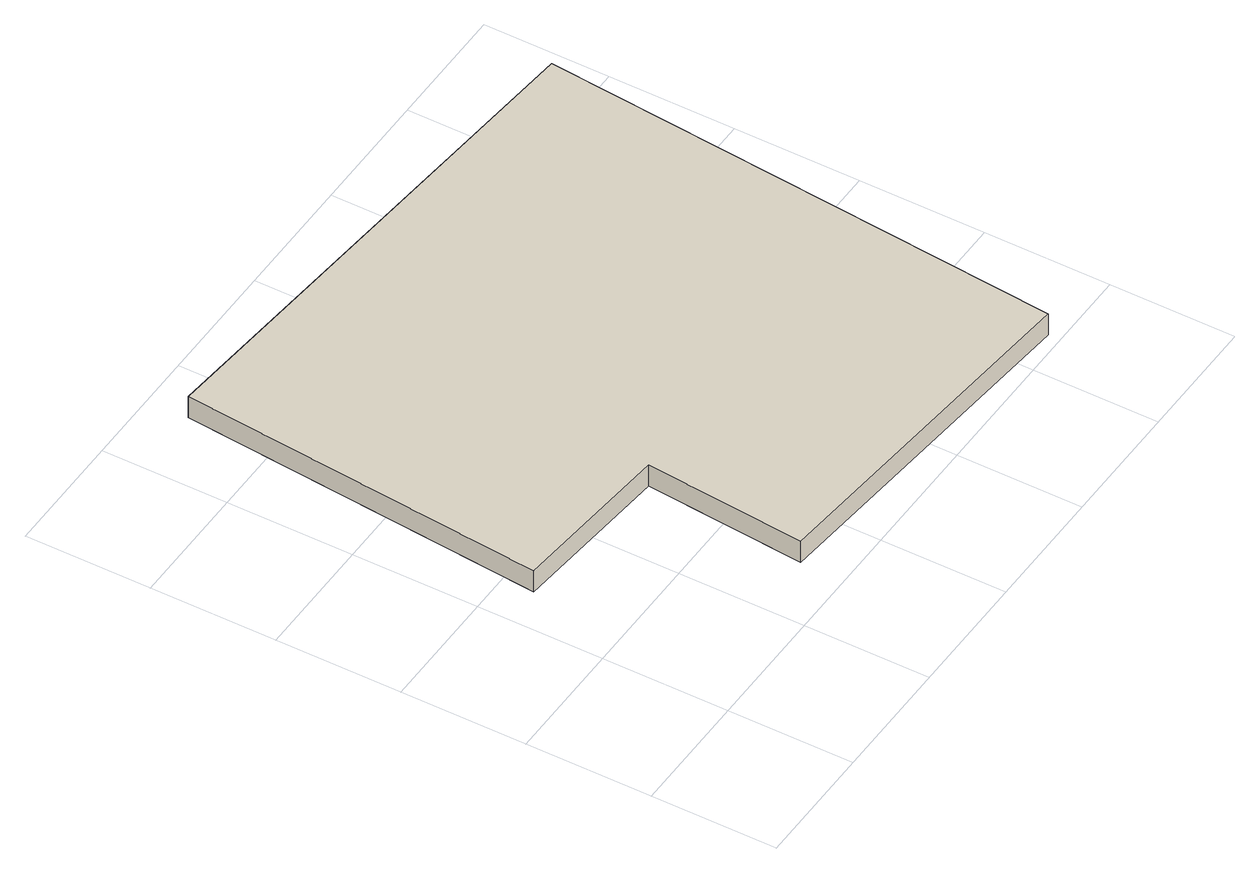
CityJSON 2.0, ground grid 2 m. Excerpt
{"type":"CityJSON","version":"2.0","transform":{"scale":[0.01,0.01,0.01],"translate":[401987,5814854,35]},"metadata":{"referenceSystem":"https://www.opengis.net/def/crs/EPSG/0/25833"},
"CityObjects":{
"building1":{"type":"Building","attributes":{"Gemeindeschluessel":"11000010","BezugspunktDach":"2200","function":"31001_2000","measuredHeight":0.391,"storeysAboveGround":1},"address":[{"country":"Germany","locality":"Berlin","thoroughfareNumber":"302 (4)","thoroughfareName":"Köpenicker Straße"}],"geometry":[{"type":"Solid","lod":"1","boundaries":[[[[0,1,2,3,4,5]],[[6,7,8,9,10,11]],[[6,11,5,4]],[[7,6,4,3]],[[8,7,3,2]],[[9,8,2,1]],[[10,9,1,0]],[[11,10,0,5]]]]}]}
},
"vertices":[
[329,327,128],[306,70,128],[871,19,128],[947,859,128],[119,934,128],[66,350,128],[119,934,89],[947,859,89],[871,19,89],[306,70,89],[329,327,89],[66,350,89]
]}
